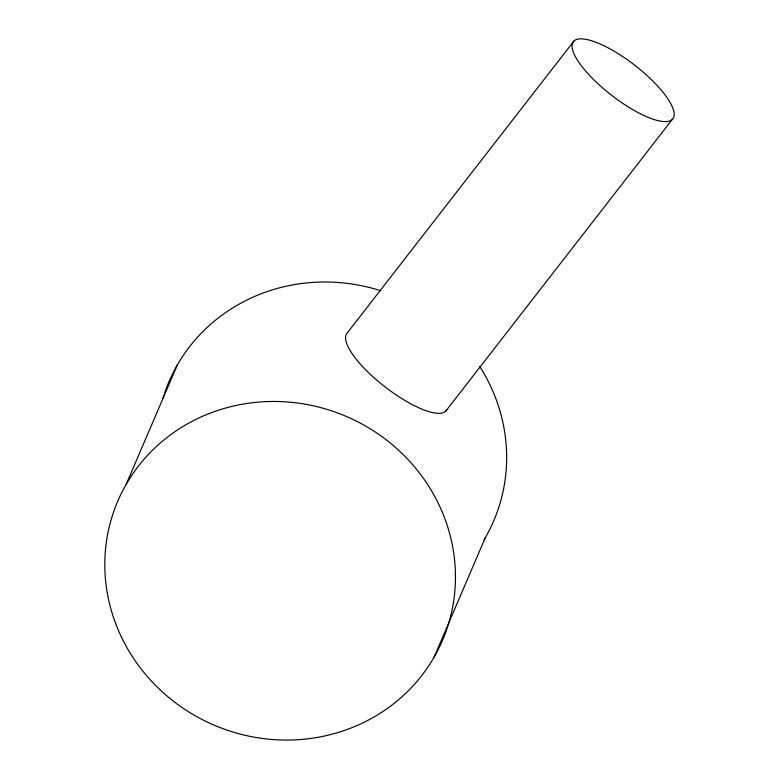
<?xml version="1.0" encoding="UTF-8"?>
<svg xmlns="http://www.w3.org/2000/svg" width="779" height="779" viewBox="0 0 779 779"><rect width="100%" height="100%" fill="white"/><g stroke="black" fill="none" stroke-linecap="round" stroke-linejoin="round"><path stroke-width="1.17" d="M126.188 484.295L177.388 364.854M434.069 657.213A176.658 167.923 23.2 0 0 275.854 401.467A176.658 167.923 23.2 0 0 130.473 653.591A176.658 167.923 23.2 0 0 434.069 657.213L485.268 537.763M573.87 41.131L347.356 332.818A62.924 18.969 37.8 0 0 370.862 374.903C386.082 388.731 402.986 400.942 421.906 409.179A62.924 18.969 37.8 0 0 446.971 409.413M445.831 411.049L672.345 119.362A62.924 18.969 37.8 0 0 610.142 48.941A62.924 18.969 37.8 0 0 586.84 72.428A62.924 18.969 37.8 0 0 672.345 119.362M479.728 366.461A176.658 167.923 23.2 0 1 484.071 539.798M162.801 398.644A176.658 167.923 23.2 0 1 163.863 395.235M164.622 392.976A176.658 167.923 23.2 0 1 380.678 290.713"/></g></svg>
